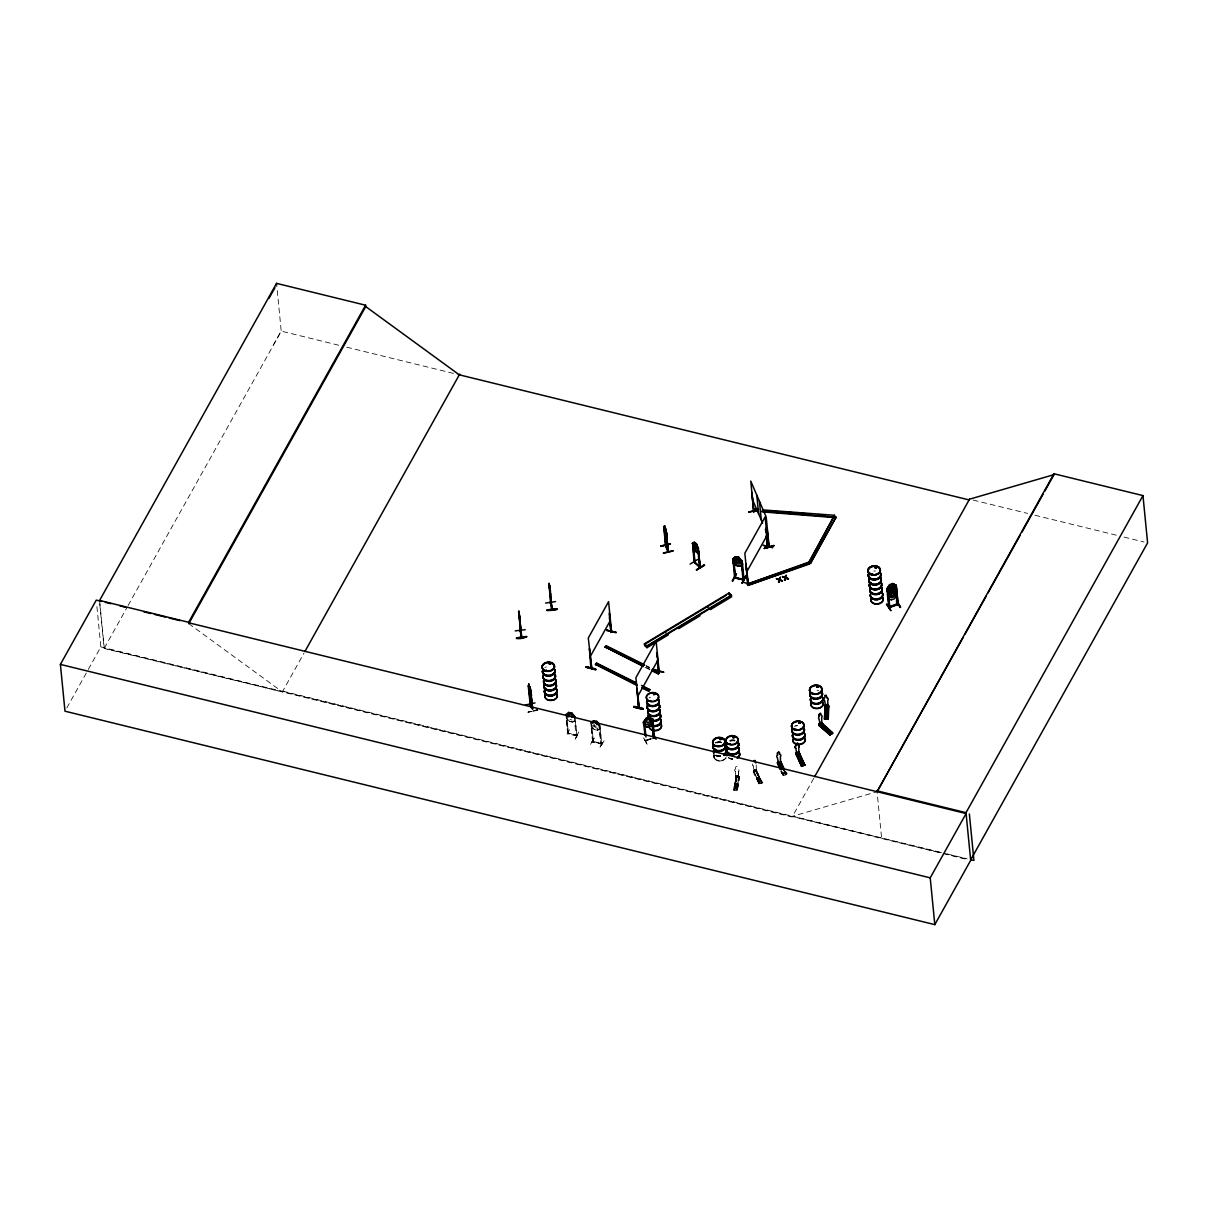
<?xml version="1.0" encoding="UTF-8"?>
<svg xmlns="http://www.w3.org/2000/svg" width="1208" height="1208" viewBox="0 0 1208 1208"><rect width="100%" height="100%" fill="white"/><g stroke="black" fill="none" stroke-linecap="round" stroke-linejoin="round"><path stroke-width="0.75" stroke-dasharray="5 3.75" d="M755.242 770.372L755.136 769.874M735.415 767.276L735.581 768.967A2.235 1.54 10.1 0 0 735.37 771.399L736.412 777.439M737.318 776.623L737.469 775.581L737.756 776.366M737.756 776.548L737.605 775.415M758.79 777.499L758.548 778.541M650.614 738.616C646.582 741.35 645.721 739.523 646.371 740.897M735.37 771.399L735.914 777.152M736.261 776.17L733.588 790.123L736.004 776.155C729.587 819.522 741.727 748.749 734.615 790.153L733.754 790.017M737.197 776.97L737.076 775.491L738.088 775.536L738.209 777.016L738.088 775.536M737.65 776.638L737.741 775.46M738.496 771.534L738.647 777.423L738.496 771.534A2.235 1.54 10.1 0 0 737.786 769.058L737.273 766.702M739.658 777.303L738.496 777.242L736.246 790.213L739.054 776.291L737.318 790.274L739.673 777.303L735.838 777.137M737.363 790.259L739.311 776.306M737.756 775.657L737.303 776.457M713.943 756.102L714.366 754.94A6.267 4.455 -5.6 0 0 717.914 760.753A6.267 4.455 -5.6 0 0 726.068 757.914C723.698 761.75 717.114 762.173 714.411 758.488M735.627 784.324L737.061 784.656M643.456 737.861L647.322 744.279L644.362 739.085M645.495 740.851L646.431 740.338M645.344 740.247L653.619 737.846M757.627 777.71L757.975 778.541M591.014 725.948L594.411 729.647L597.567 730.387L600.285 728.107M591.12 725.948L594.411 729.647M597.567 730.387L600.316 728.031M593.898 738.254L590.108 745.125L593.853 738.299M594.321 738.028L590.501 745.17M591.543 723.471L593.475 742.21L592.554 741.002M600.648 743.449L601.659 743.509M599.092 725.011L600.859 744.053L598.957 725.253M599.953 747.148L604.181 740.776M604.166 740.731L599.923 747.48L603.743 740.61M66.787 707.979L87.414 671.014M88.305 669.398L100.868 646.899L96.64 603.849M813.724 778.36L792.161 817.001L104.281 648.198L127.202 607.126M128.108 605.495L281.222 331.128L276.677 284.726M99.766 603.924L104.13 648.47L282.34 691.897L303.903 653.256M566.144 717.643L569.527 721.372L567.398 718.79M569.512 729.753L565.706 736.563M567.7 733.06L568.681 732.999L567.654 732.743M566.688 715.181L568.379 733.936L568.696 733.196L575.914 735.113M575.778 735.204L576.911 734.977L568.575 733.422M574.223 716.752L575.974 735.808L575.899 734.766M578.783 732.018L575.023 739.221L578.843 732.048M575.144 739.205L579.296 732.471M273.416 344.884L281.222 331.128L339.373 345.397M758.805 777.62L757.688 778.375M753.762 771.686L759.968 783.569C755.755 784.203 769.3 780.972 758.866 783.871M753.973 771.534L753.173 771.867L758.911 783.871L759.983 783.554L753.294 770.795L759.56 783.69M755.906 770.961C758.443 770.357 750.863 772.274 754.245 771.565M762.263 782.693C757.159 775.687 749.277 756.57 761.493 783.116L756.284 770.613L753.55 770.719M761.493 783.116L756.148 771.021M783.237 775.325L784.113 775.174L782.618 772.214M735.778 784.188L736.654 783.977M738.752 777.152L739.387 777.106M733.528 790.092L737.091 790.062L734.056 790.123M647.186 744.279L643.351 737.514M758.851 778.239L757.96 778.405M592.569 741.712L590.772 722.897M576.79 735.249L574.917 717.205M785.23 771.429C791.889 775.627 777.831 775.763 784.067 775.204M784.113 771.746C785.306 776.336 788.084 774.615 784.853 771.066M755.015 770.644L754.758 769.541M592.373 741.274L593.4 741.516M599.938 725.208L601.735 744.188L592.615 742.044M576.714 735.929L567.76 733.739M645.419 740.927L653.528 738.103M653.664 738.33L645.389 740.504M754.471 771.127L754.336 769.768L755.347 769.587L755.438 770.855M762.505 782.829L756.223 769.949L762.444 782.844M753.701 771.912L756.872 771.006M753.762 772.108L757.054 771.112L753.958 772.818L753.883 772.018M782.255 773.195L785.426 772.289M735.899 766.627L737.001 766.672M734.645 790.168L736.925 777.197M537.786 710.244L527.971 712.207L537.635 709.564M537.651 709.881L527.971 712.207L537.681 709.926M645.661 741.153L645.404 740.142M736.321 776.82L739.054 776.291M735.883 777.333L739.19 777.469M593.173 741.546L592.464 741.304M593.234 742.225L591.86 725.102M601.644 744.219L599.802 725.449M568.409 733.905L566.824 714.94M732.607 759.273L728.379 757.733M596.224 726.612L594.049 724.981M593.551 741.486L601.448 743.494L593.43 741.712M939.869 852.153L792.569 816.261L877.068 791.708L881.644 838.488M947.148 853.935L967.155 858.812M973.165 500.082L1027.676 513.445M1034.939 515.242L1116.705 535.295M1123.984 537.077L1143.961 541.984M346.651 347.179L457.485 374.374M569.934 719.515L571.958 720.013M569.572 721.297L572.713 722.067L575.521 719.862L572.668 722.142L569.527 721.372M282.763 691.157L941.576 852.818M943.388 853.271L967.019 859.054M100.868 646.899L941.606 853.21M943.433 853.648L967.049 859.447M567.654 733.754L565.842 714.97M756.586 770.764L756.465 769.889M759.092 783.615L753.294 770.795M646.144 665.578L649.466 667.239M646.204 666.167L649.526 667.813M646.627 667.571L649.949 669.217M645.027 667.329L649.995 669.806M736.351 777.167L736.004 776.155M188.765 623.66L282.34 691.897M601.856 743.947L592.66 741.742L591.014 724.906M592.63 725.54L596.858 728.258L598.73 726.99L598.504 724.755M784.732 771.58L786.242 774.57M784.536 771.64L786.03 774.63M784.354 771.489C790.289 775.868 779.855 777.046 781.274 770.885M782.422 772.063L783.886 775.143M781.35 770.87L783.69 775.31M780.866 770.991L783.086 775.476M752.69 764.06A2.235 1.525 -25.4 0 0 753.203 765.842L753.248 765.932M713.641 752.931L714.064 754.049M714.396 758.473L713.943 756.133M753.203 765.842L754.275 771.821M761.674 781.485L758.488 782.225M756.812 771.172L754.124 771.942M737.303 788.582L734.011 788.597M714.124 757.386L713.686 753.067A6.267 4.455 -5.6 0 0 714.094 754.169M597.371 727.911L597.613 730.312L594.457 729.572L593.762 722.429M575.053 716.963L576.986 735.702L567.82 733.452L566.341 718.473M99.6 600.436L104.281 648.198M756.193 764.996L756.389 771.217M544.884 667.541A6.267 4.455 -5.6 0 1 546.288 666.876M649.074 697.892A6.267 4.455 -5.6 0 1 650.493 697.242M726.008 757.612A6.221 4.439 -5.6 0 1 717.899 760.421A6.221 4.439 -5.6 0 1 714.517 754.789M715.453 742.784A6.267 4.455 -5.6 0 1 721.644 741.878M716.948 742.995A6.267 4.455 -5.6 0 1 721.735 742.754M716.888 742.633A6.357 4.53 -5.6 0 1 721.735 742.391M715.423 743.041A6.357 4.53 -5.6 0 1 721.704 742.12M720.678 756.314A6.357 4.53 -5.6 0 1 714.819 754.879M720.663 756.057A6.357 4.53 -5.6 0 1 714.789 754.607M720.617 755.695A6.267 4.455 -5.6 0 1 715.997 755.045M720.708 756.555A6.267 4.455 -5.6 0 1 714.925 755.136M729.994 740.383A6.267 4.455 -5.6 0 1 734.781 740.142M730.07 741.244A6.267 4.455 -5.6 0 1 734.857 741.002M730.01 740.897A6.357 4.53 -5.6 0 1 734.857 740.64M729.979 740.625A6.357 4.53 -5.6 0 1 734.841 740.383M732.622 759.228A6.267 4.455 -5.6 0 1 728.469 757.733M729.617 758.171A6.221 4.439 -5.6 0 0 732.592 758.896A6.282 4.47 -5.6 0 1 729.602 758.307M873.792 571.097A6.267 4.455 -5.6 0 1 875.423 571.022M817.001 690.251A6.267 4.455 -5.6 0 1 818.571 690.463M795.695 726.023A6.357 4.53 -5.6 0 1 797.295 725.63M794.29 726.431A6.267 4.455 -5.6 0 1 797.28 725.389M759.606 776.986L756.45 778.058L759.606 776.986M760.179 778.209L757.023 779.266L760.179 778.209M760.693 779.281L757.537 780.353L760.693 779.281M785.804 772.939L782.648 774.011L785.804 772.939M761.282 780.504L758.126 781.576L761.282 780.504M739.19 777.68L735.763 777.469L735.838 778.284L739.16 778.42L739.085 777.62M738.148 783.901L734.826 783.765L738.148 783.901M737.907 785.215L734.6 785.079L737.907 785.215M737.695 786.393L734.389 786.242L737.695 786.393M737.469 787.707L734.147 787.556L737.469 787.707"/><path stroke-width="1.5" d="M520.014 630.742L520.542 630.47M520.603 631.21L518.866 611.127L518.942 613.015M521.207 636.994L519.817 618.134L521.267 636.978M550.289 590.395L551.784 609.798L549.051 583.932L550.591 603.532L550.471 602.762M551.573 608.409L551.724 609.708M825.396 705.744L824.475 719.077L828.295 718.941L828.764 705.97L828.144 705.004L827.586 718.986L828.522 705.895L827.586 706L827.405 718.881M825.064 705.095L824.505 719.077L828.009 718.76L828.401 705.004M825.321 705.079L825.608 719.032M825.306 718.941L825.804 705.895M826.076 706.061L825.517 719.047L824.717 718.971M827.842 706.272L827.722 700.247A2.235 1.555 2.1 0 0 827.012 697.801L827.027 697.696M827.344 718.881L827.842 705.819M820.745 713.415L821.047 715.362A2.235 1.299 -48.7 0 1 821.651 717.597L821.878 723.834L820.021 724.815L819.16 719.092A2.235 1.299 -48.7 0 1 819.281 716.419L819.039 714.441M831.904 733.679L820.428 722.792M550.078 589.942L549.217 583.419M529.451 685.993C534.495 707.571 524.559 666.182 531.022 693.317M664.536 525.963L666.454 534.419M586.197 667.375C615.506 674.774 566.597 661.576 595.484 669.625M586.348 666.71L595.635 668.9M595.665 669.187L586.348 667.058M633.762 707.073C642.233 706.287 650.463 711.859 633.762 707.073L643.064 709.262M633.928 706.333L643.23 708.93M742.905 582.256L752.191 584.446M550.38 602.143L550.486 603.471M800.345 760.768L800.421 759.802M801.463 760.028L801.402 760.678M887.699 588.251L889.873 607.398L897.031 604.06M898.163 603.774L897.212 604.77L895.324 585.487M898.239 604.453L897.257 604.453M820.806 723.184L819.915 722.913L820.806 723.577M820.76 723.335L819.945 722.792M894.373 592.584L892.153 591.497L890.115 594.17L892.47 590.742M779.296 582.165L778.556 582.014L779.643 580.021L782.391 581.093L779.643 580.021M784.596 580.323L785.109 578.119L782.512 576.533L785.079 577.726L784.596 580.323L785.638 577.937L788.386 579.01L785.638 577.937M785.291 580.082L785.683 578.33M825.804 713.067L826.317 713.837M779.266 579.312L780.353 577.288L779.296 579.704L776.502 578.617L779.296 579.704M782.542 576.926L785.291 577.62L785.653 575.446M695.083 543.102L694.781 546.333L696.246 548.674L696.654 546.786L694.993 543.147M753.928 511.014C753.414 513.702 753.641 508.794 753.626 511.452M768.484 546.62L768.454 545.774L769.103 546.318M778.586 582.407L779.069 579.81L776.502 578.617M782.391 581.093L779.87 579.916L780.353 577.288M788.386 579.01L785.864 577.832L786.348 575.204M758.337 511.558L754.577 510.697L754.909 509.308L758.609 509.595M754.638 511.286L754.909 509.308M747.314 584.098L808.937 562.702L810.734 563.139L808.877 562.113L747.314 584.098L748.054 585.351L809.692 563.94L808.877 562.113L834.562 515.288L762.324 509.867M808.937 562.702L834.562 515.288M591.603 667.556L591.24 666.65L590.923 667.933M611.49 631.105L610.84 632.358L611.595 631.844L608.575 601.659L588.296 638.005L591.648 667.571L589.428 648.681L590.893 668.084L591.271 667.36M638.428 706.952L639.183 706.484L638.851 707.858L637.537 693.785M638.504 707.707L639.123 706.514M658.843 671.331L658.405 672.056L658.587 670.727M659.13 671.482L656.155 641.357L635.876 677.703L638.911 707.737M748.205 582.724L745.97 563.94L747.812 583.404L746.317 567.549M520.346 621.803L518.896 614.736M549.172 584.461L549.096 583.328L550.168 589.806M549.806 590.365L550.531 594.593L549.353 586.952M666.091 532.743L665.88 533.513L665.095 530.176L666.288 537.062L666.891 536.352M887.246 591.573L891.881 584.294L894.932 588.93L895.158 591.15L891.278 594.321L889.103 593.249C893.437 580.338 882.399 593.128 890.673 593.536L893.799 592.449L896.547 588.341L893.135 586.363L889.994 587.45M891.413 591.029L890.628 593.913L891.897 596.012M665.306 544.808L668.432 552.101L665.789 544.657M694.268 561.312L694.147 562.294L700.187 567.534L698.013 548.115L700.459 567.367L693.996 561.569L694.751 562.747L692.577 543.177L694.328 542.014L696.382 543.887L697.665 547.677L699.553 567.096L699.885 566.174M699.508 566.929L694.691 562.264M572.199 717.446L570.84 713.369L569.829 713.113L569.164 716.706M736.88 557.235L736.216 560.829L738.39 562.475L739.13 560.24L736.835 557.311M638.413 707.692L637.009 688.379L639.213 707.269M893.467 589.912L890.341 590.999L889.133 594.427L889.345 596.661L891.519 597.734L893.543 597.024L895.415 594.562L893.422 589.851L890.296 590.939L887.548 595.046M545.91 670.319L546.137 670.908M546.786 670.757L546.242 670.712M549.142 663.766L550.742 663.494M650.75 700.519L650.599 701.168M653.709 694.751L653.739 694.268M653.604 694.041L655.264 694.026M716.374 745.759L717.461 745.804L716.676 745.653M720.089 739.643L719.772 738.843L721.433 738.601M720.421 739.236L721.146 739.311M720.904 739.266L721.569 739.281M730.251 744.385L729.979 743.554M733.165 737.454L734.162 736.654M734.691 737.273L733.075 737.665M795.951 729.677L795.287 729.239L796.193 729.179M799.152 723.079L799.711 722.067M813.226 693.467L814.101 693.8M813.226 693.573L814.207 693.709M818.42 686.99L817.967 686.265L817.997 687.02M872.735 574.193L871.678 574.147L872.629 574.495M871.693 574.178L872.523 573.951M876.313 567.881L875.362 567.186M876.495 567.7L876.147 566.914L875.045 567.866M876.827 567.518L875.392 568.017M530.327 691.701L529.844 686.718M666.197 535.084L665.351 529.753M777.635 752.569L777.423 753.294L778.677 752.161M653.573 737.348L654.494 737.061M888.907 606.658L889.783 606.341L889.858 607.367M888.967 607.337L898.103 604.196L896.155 585.427L892.848 583.57L894.871 588.175L892.999 590.652L890.975 591.346L888.816 590.289L888.59 588.054L889.813 584.612L892.878 583.464L896.306 585.442M550.908 602.777L552.116 609.678L549.444 585.382M565.903 714.607L568.696 712.388L567.76 717.25M592.418 723.32L593.581 720.663L596.737 721.418L598.957 723.954L596.737 721.418L597.069 724.755M733.709 559.319C731.414 558.519 738.692 554.2 734.585 559.153L734.796 561.388L736.986 563.638L739.024 564.121L740.897 562.837L738.858 557.326L735.763 556.692L732.894 558.836L735.551 578.088L733.754 558.73M819.19 714.275L820.368 713.264M736.065 574.117L732.274 580.988L736.442 573.906M594.668 721.463L596.963 724.392M732.999 558.881L733.316 561.72L736.623 565.435M738.813 557.401L742.256 561.041L744.022 579.81L734.615 577.847L732.939 558.76L742.165 561.041M736.578 565.495L739.734 566.25L736.578 565.495C723.456 557.93 751.059 563.004 739.673 566.159L742.543 564.015M609.376 612.954L611.157 632.433L609.361 613.649M606.763 630.531L616.261 632.373L606.748 630.123M611.505 630.999L611.067 631.724M656.608 653.271L657.273 652.728L656.971 656.88M741.969 561.297L741.199 560.603L743.75 579.402M734.721 577.862L734.66 576.895M734.645 577.182L735.566 577.379L734.796 576.85M765.902 528.908L767.699 547.692L766.612 535.416M741.259 560.859L743.026 579.916C745.336 577.243 739.251 580.082 735.717 577.333M742.814 579.312L743.041 579.87M745.849 576.14L742.074 582.951M745.789 576.125L742.09 583.343L745.865 576.171M763.486 545.382L772.803 547.632L763.29 545.367M767.699 547.692L766.28 536.035M963.244 637.28L877.068 791.708L1053.935 473.762L1142.964 495.597L966.007 812.682L970.688 860.338L934.811 924.633L64.99 711.195L60.4 664.4L96.278 600.119L101.744 601.448M276.541 283.367L99.6 600.436L188.629 622.286L188.765 623.66L365.722 306.575L365.586 305.216L276.541 283.367L276.677 284.726M188.629 622.286L365.586 305.216M304.824 651.61L459.719 374.087M590.138 656.729L610.418 620.384M566.008 714.653L566.824 714.94M573.604 716.525L571.837 713.158L575.084 716.963M575.053 716.963L571.792 713.233M637.703 696.412L657.998 660.066M746.665 571.973L766.959 535.627M810.689 562.551L836.042 517.13L761.991 511.256M810.734 563.139L836.042 517.13M814.645 776.714L969.526 499.191L1054.01 474.638L1053.935 473.762M965.086 633.989L986.166 596.208M988.008 592.917L1020.096 535.416M1021.923 532.139L1043.017 494.344M1044.845 491.067L1054.01 474.638M934.811 924.633L930.22 877.839L966.098 813.558L189.173 622.905M970.643 859.96L1147.6 542.875L1142.964 495.597M520.044 619.855L519.168 615.234M550.38 592.041L549.504 587.42M268.856 298.497L274.941 287.791M892.908 595.665L893.784 594.17L892.425 590.667M694.072 562.158L692.637 543.268M826.906 712.841L825.879 713.596M829.851 734.947L818.722 725.253L821.757 723.426M818.828 724.136L830.681 734.464L818.828 724.136L819.658 724.694M819.039 724.015L830.651 734.464L829.836 734.962L832.493 733.347L820.836 723.97L821.561 723.441M821.349 723.652L821.47 722.55L832.825 733.15L821.546 723.35M647.171 726.99L643.743 725.193L643.411 722.158L646.204 718.111L649.375 717.099L652.758 719.002L654.6 737.997M644.996 735.536L643.577 722.203L646.31 718.247L645.268 723.834L647.443 724.906L649.466 724.211L651.323 721.735L649.345 717.19M650.251 726.008L653.045 721.961L650.251 726.008L647.08 727.02L643.698 725.117M887.004 588.673L889.752 584.551L887.11 588.658L888.091 588.583L886.959 588.598L888.997 607.624L889.873 607.398M890.387 591.059C887.034 592.917 885.947 599.621 891.202 599.742M890.673 593.536L893.754 592.373L896.442 588.341M887.503 594.472L890.915 596.435L894.041 595.348L896.834 591.301M891.202 599.908L894.343 598.821L896.985 594.729M796.027 743.252L795.981 745.668A2.235 1.525 -25.4 0 0 795.785 748.235L796.812 754.139M591.195 666.725L591.21 668.16M549.595 663.343L550.018 664.249M550.697 663.736L549.534 663.902L550.652 663.63M720.874 739.221L720.3 738.435M721.448 739.447L721.569 738.752M733.241 737.182L734.026 736.925M875.045 567.337L876.313 566.899M816.623 686.552L816.744 687.231M529.225 684.83L528.455 686.25L529.119 684.861M530.841 695.838L531.55 695.234L530.856 695.959L528.953 688.439M664.868 527.111C664.717 534.57 668.462 536.367 664.626 525.827L663.63 526.764L665.729 546.152L664.294 527.232M666.272 536.941L667.073 536.035L664.521 525.857M667.329 538.904C666.529 541.214 667.631 532.094 665.789 530.841M768.53 546.605L769.179 547.103L766.189 516.949L750.757 481.101L753.792 511.241M658.858 672.01L656.956 652.652M747.873 583.283L744.838 553.264L765.117 516.918L768.122 547.103M780.217 769.481L777.529 763.23L780.957 762.429L779.855 762.746L782.769 768.741M780.323 762.61L783.886 770.13M779.915 762.731L782.965 768.575M801.885 766.053L795.83 753.097L801.674 766.008L804.785 764.845L803.939 765.434L798.473 753.173L804.211 765.268L805.041 765.132L801.417 766.189L795.921 753.913L799.349 753.112L804.77 765.102M801.402 766.174L802.474 765.887M667.722 550.848L668.401 551.392L667.677 550.908M530.04 704.445L529.965 703.6L530.584 704.128M528.53 685.449L530.659 704.868M651.625 719.228L653.634 738.073M643.366 666.514L605.117 646.944L606.295 645.782L644.483 664.762M605.178 647.533L606.295 645.782M637.009 685.48L595.453 664.264L596.631 663.101L636.48 682.898M595.499 664.853L596.631 663.101M651.656 670.636L658.3 673.928L659.432 672.176L652.788 668.885M658.3 673.928L659.432 672.176M641.992 687.956L648.636 691.248L649.753 689.511L641.463 685.374M648.636 691.248L649.753 689.511M818.767 725.253L829.987 734.66L832.614 733.15M590.727 722.973L593.581 720.663M546.273 670.923L546.529 670.153M721.372 739.341L720.119 739.523M734.343 737.726L733.15 737.303M816.789 687.125L818.405 686.567M800.104 723.23C801.463 720.995 797.944 725.147 799.228 722.052M825.321 718.851L824.913 706.106M886.491 604.438L890.87 610.72M890.779 610.357L886.959 603.909M697.152 552.675L698.964 551.482L696.397 543.827L698.647 548.643M699.024 551.558C697.454 555.106 692.728 547.934 697.273 552.736M800.285 760.028L801.176 759.862M666.725 537.137L664.521 529.844M753.747 760.844L755.03 760.602M692.486 543.238L695.113 550.969M704.626 565.314L696.699 570.085M704.294 564.755L696.442 569.859M696.367 569.829L704.37 565.087M668.024 633.792L668.145 634.97L647.005 647.669L644.619 645.585L644.438 643.834L729.013 593.007L731.399 595.106L731.565 596.858L710.425 609.557L710.304 608.394M726.053 595.408L644.498 644.408L646.884 646.506L731.459 595.68L729.073 593.596M647.005 647.669L646.824 645.918L731.399 595.106M819.779 722.958L820.594 722.475L819.809 724.241M819.1 724.664L821.334 723.32M822.603 723.532L820.036 725.933L822.452 724.302L821.47 722.55M828.099 733.014L830.742 731.429M825.124 695.385L824.792 697.862A2.235 1.555 2.1 0 0 824.566 700.338L825.623 706.333L827.857 706.167M777.741 763.38L781.244 769.179M780.655 762.414L780.61 761.508L784.098 770.055M796.51 753.837L802.505 765.872M796.751 753.883L795.921 753.988M520.588 631.301L518.594 611.761L519.168 614.162M697.892 549.912L696.714 550.486C693.407 549.882 692.29 538.572 696.291 543.932M550.637 664.219L549.263 664.023M654.842 694.585L653.452 694.389M816.97 687.246L818.058 687.186M733.543 736.699L732.909 737.62M799.258 722.097L798.624 723.018M799.756 722.913L799.907 722.852M743.766 580.036L734.706 577.832M644.317 721.629L646.023 737.122M753.988 760.693L754.804 760.542M748.054 585.351L809.632 563.366L808.877 562.113M782.512 576.533L785.291 577.62M896.17 585.503L895.339 585.804L896.26 585.367L898.148 604.453L889.133 607.609L887.261 588.87M890.915 596.435L894.011 595.272M896.759 600.904L900.624 607.337L896.744 600.874M898.042 603.502L889.073 606.914M648.334 717.854L646.552 721.101L647.82 723.199L649.693 721.342L648.379 717.929M643.411 722.158L644.257 721.871M652.637 719.062L651.761 719.273L653.77 738.299M651.927 719.575L652.713 718.926M825.109 695.491L826.227 695.461M804.634 765.253L799.001 752.191L799.666 754.215L796.495 755.136L799.59 753.414M798.82 752.916L796.087 753.022M796.767 754.034L798.926 753.535L798.73 747.299A2.235 1.525 -25.4 0 0 798.05 744.959L797.522 742.814M780.564 769.375L777.439 762.414L781.032 769.134M778.375 763.35L780.489 762.746M753.55 511.905L751.874 492.471L754.003 511.86M748.673 512.041L758.262 509.474M748.673 512.298L756.752 510.289M766.718 527.805L768.847 547.194L767.05 527.715M773.769 545.487L764.226 548.447L773.784 545.548M665.17 527.851L665.638 532.637M664.294 529.24L664.989 528.515L666.514 534.902M664.34 529.557L666.771 539.704M665.638 530.508L666.061 533.785M664.581 532.215L665.759 537.439M670.289 543.781L660.716 546.137M660.731 546.152L670.395 543.781M660.731 546.409L670.395 544.038M673.067 550.652L663.403 552.992M673.113 550.954L663.434 553.279M653.921 693.543L654.887 693.588M817.136 686.159L818.284 686.31M817.242 687.005L817.771 686.235M826.997 730.04L826.121 729.919M531.444 695.249L530.976 691.55L532.018 706.65M525.223 705.034L535.008 702.935M530.282 704.551L531.958 707.994M549.187 584.657L549.504 586.333M549.549 585.744L550.395 591.014M545.563 603.064L555.529 601.599M518.866 611.127L521.781 637.567L520.452 629.987M519.108 613.196L519.697 618.164L518.7 611.746M519.214 613.528L520.059 618.828M546.952 610.1C564.604 606.325 555.438 611.565 546.967 610.176M515.227 630.878L525.208 629.685M526.537 636.495C505.654 638.383 522.702 640.149 526.552 636.556M817.74 686.386L817.272 686.959M733.694 737.575L734.373 737.001M896.321 600.995L900.111 607.518M828.099 716.571L824.747 716.676M652.818 734.555L654.751 737.771M778.631 752.071L779.311 752.252M778.33 763.199L777.529 763.23M804.8 765.087L798.76 752.267M769.783 511.014L777.197 511.558M784.611 512.116L793.867 512.811M799.424 513.234L810.538 514.064M817.952 514.623L825.366 515.182M754.577 510.697L758.292 510.984M762.052 511.845L836.087 517.704M734.947 577.59L743.856 579.719M875.589 568.092L875.302 567.7M827.178 729.255L826.045 729.934M800.496 760.708L801.538 760.013M735.702 556.601L738.903 557.265M736.019 574.147L732.803 581.108M606.718 630.138L616.05 632.75M654.298 669.836L663.615 672.041M654.359 670.078L663.675 672.312M970.794 859.688L973.92 860.458L969.375 814.056M969.405 499.146L969.103 499.931L459.297 374.827L365.722 306.575M568.666 712.463L571.837 713.158M565.978 714.728L566.643 714.683M876.978 790.832L966.007 812.682M105.383 602.354L110.849 603.683M119.954 605.918L125.421 607.262M143.646 611.731L150.924 613.528M154.564 614.419L165.496 617.092M169.135 617.998L180.067 620.67M60.4 664.4L930.22 877.839M753.596 511.86L753.294 510.667M530.252 704.959L528.228 685.646M699.991 566.839L698.013 548.115M826.997 729.058L827.012 730.176L827.299 729.209M798.473 753.173L799.001 752.191M788.356 578.617L785.864 577.832M782.346 580.701L779.87 579.916M776.548 579.01L779.069 579.81M826.227 695.355L827.012 697.801M606.356 646.356L644.543 665.336M654.51 670.289L659.477 672.765M605.117 646.944L643.305 665.925M651.61 670.047L658.239 673.354M596.692 663.675L636.541 683.486M643.169 686.793L649.813 690.085M595.453 664.264L636.963 684.891M641.931 687.367L648.575 690.674M893.422 589.851L896.849 591.814L893.422 590.017M890.96 596.344L887.548 594.532M754.985 760.511L755.559 762.746A2.235 1.525 -25.4 0 1 756.027 762.882M894.569 592.539L892.621 590.908L894.056 588.16L892.017 590.636L889.737 589.579L891.564 591.256M692.562 543.328L692.29 543.494M697.831 559.395L690.161 564.061M819.115 714.728L819.281 716.419M821.274 722.671L822.391 723.652M821.032 723.668L832.267 733.482M644.438 643.834L646.824 645.918M893.135 586.363L892.38 589.278L890.22 588.84L890.085 587.541M747.254 583.509L748.009 584.763M656.11 739.281L652.697 734.645L654.63 737.861M644.408 721.916L643.577 722.203M596.692 721.478L598.504 724.755M520.165 631.225L520.044 629.972L521.297 637.477M798.05 744.959L798.095 745.064A2.235 1.525 -25.4 0 1 798.775 747.39L798.73 747.299M795.981 745.668L795.936 745.562A2.235 1.525 -25.4 0 0 795.74 748.145L795.785 748.235M797.975 753.158L797.839 751.784M795.83 753.097L802.097 765.993M779.658 754.275L779.704 754.381A2.235 1.525 -25.4 0 1 780.383 756.706L780.534 762.852L778.103 764.453L781.002 763.441M777.544 754.879L777.59 754.985A2.235 1.525 -25.4 0 0 777.393 757.552L778.42 763.456M780.61 761.508L784.52 769.934L780.368 761.584M778.526 761.493L778.601 762.746M777.439 762.414L780.836 769.3M666.121 532.743L666.801 537.938L665.563 534.812M752.584 499.81L762.625 523.109M765.328 529.391L768.031 535.673M664.324 527.292L665.88 545.442M665.789 530.871L664.913 528.651L665.729 535.914M665.321 544.884L668.084 552.192L666.318 532.698L668.417 551.95M529.965 703.766L531.626 708.084M528.878 686.099L530.659 704.959M531.143 692.29L530.101 687.02L532.773 709.066M550.274 590.954L550.259 590.244M519.47 618.194L519.923 618.164M665.517 528.168L668.235 551.482M556.918 609.043L546.982 610.493L556.994 609.421M828.22 712.614L824.898 712.871M828.175 713.928L824.853 714.185M828.628 729.556L825.97 730.991M820.489 722.384L820.715 723.834M804.211 763.788L801.025 764.528M765.917 528.213L766.265 531.822M759.439 501.244L761.266 519.969M756.782 495.084L758.624 513.808M779.492 752.599L779.704 754.381M777.378 753.203L777.59 754.985M729.013 593.007L729.179 594.759M707.933 606.295L708.039 607.473M693.196 543.54L695.023 562.596M699.734 614.736L699.855 615.914L678.715 628.613L678.594 627.45M665.638 631.709L665.759 632.871M657.318 660.489L658.405 672.056M609.391 617.182L610.84 632.358M530.78 692.29L532.426 709.141M555.061 674.91A6.267 4.455 -5.6 0 1 550.123 681.312A6.267 4.455 -5.6 0 1 543.087 676.646M555.076 674.321A6.357 4.53 -5.6 0 1 550.093 680.799A6.357 4.53 -5.6 0 1 542.951 676.072M554.668 678.277A6.267 4.455 -5.6 0 1 550.561 685.631A6.267 4.455 -5.6 0 1 543.932 679.832M555.423 678.956A6.221 4.439 -5.6 0 1 549.716 685.389A6.221 4.439 -5.6 0 1 543.947 679.545M553.777 668.447A6.357 4.53 -5.6 0 1 549.61 675.906A6.357 4.53 -5.6 0 1 542.89 670.017M554.97 674.049A6.267 4.455 -5.6 0 1 550.048 680.451A6.267 4.455 -5.6 0 1 543.011 675.785M553.732 668.779A6.267 4.455 -5.6 0 1 549.625 676.148A6.267 4.455 -5.6 0 1 543.011 670.334M553.747 668.175A6.357 4.53 -5.6 0 1 549.58 675.634A6.357 4.53 -5.6 0 1 542.875 669.745M553.641 667.918A6.267 4.455 -5.6 0 1 549.534 675.287A6.267 4.455 -5.6 0 1 542.921 669.474M556.495 689.632A6.267 4.455 -5.6 0 1 549.942 696.11A6.267 4.455 -5.6 0 1 545.759 689.164M556.556 689.315A6.357 4.53 -5.6 0 1 549.897 695.868A6.357 4.53 -5.6 0 1 545.669 688.832M554.683 678.76A6.221 4.439 -5.6 0 1 550.591 686.084A6.221 4.439 -5.6 0 1 544.023 680.315M555.212 683.154A6.357 4.53 -5.6 0 1 551.044 690.629A6.357 4.53 -5.6 0 1 544.34 684.74M556.42 688.771A6.267 4.455 -5.6 0 1 549.851 695.249A6.267 4.455 -5.6 0 1 545.684 688.303M555.182 683.501A6.267 4.455 -5.6 0 1 551.875 690.704A6.267 4.455 -5.6 0 1 544.023 686.204M556.526 689.043A6.357 4.53 -5.6 0 1 549.882 695.612A6.357 4.53 -5.6 0 1 545.639 688.575M555.182 682.898A6.357 4.53 -5.6 0 1 551.029 690.357A6.357 4.53 -5.6 0 1 544.31 684.468M555.091 682.641A6.267 4.455 -5.6 0 1 550.984 689.995A6.267 4.455 -5.6 0 1 544.355 684.196M659.251 705.276A6.267 4.455 -5.6 0 1 653.513 711.739A6.267 4.455 -5.6 0 1 647.714 705.85M659.311 704.944A6.357 4.53 -5.6 0 1 652.652 711.512A6.357 4.53 -5.6 0 1 648.424 704.475M658.858 708.643A6.267 4.455 -5.6 0 1 654.751 715.997A6.267 4.455 -5.6 0 1 648.137 710.198M658.798 708.356A6.221 4.439 -5.6 0 1 654.721 715.664A6.221 4.439 -5.6 0 1 648.137 709.896M657.967 698.798A6.357 4.53 -5.6 0 1 653.8 706.257A6.357 4.53 -5.6 0 1 647.095 700.368M659.175 704.4A6.267 4.455 -5.6 0 1 652.607 710.878A6.267 4.455 -5.6 0 1 648.439 703.932M657.937 699.145A6.267 4.455 -5.6 0 1 654.63 706.348A6.267 4.455 -5.6 0 1 646.778 701.848M659.281 704.672A6.357 4.53 -5.6 0 1 652.637 711.24A6.357 4.53 -5.6 0 1 648.394 704.204M657.937 698.526A6.357 4.53 -5.6 0 1 653.785 706A6.357 4.53 -5.6 0 1 647.065 700.111M657.847 698.269A6.267 4.455 -5.6 0 1 654.54 705.487A6.267 4.455 -5.6 0 1 646.703 700.972M659.885 719.017A6.267 4.455 -5.6 0 1 659.372 724.936A6.267 4.455 -5.6 0 1 651.142 725.736M659.915 718.684A6.357 4.53 -5.6 0 1 659.402 724.679A6.357 4.53 -5.6 0 1 651.067 725.48M660.308 723.365A6.267 4.455 -5.6 0 1 657.001 730.568A6.267 4.455 -5.6 0 1 649.164 726.053M660.248 723.079A6.221 4.439 -5.6 0 1 656.956 730.236A6.221 4.439 -5.6 0 1 649.164 725.751M660.127 712.342A6.221 4.439 -5.6 0 1 652.38 716.45A6.221 4.439 -5.6 0 1 648.213 710.666M658.873 709.126A6.221 4.439 -5.6 0 1 660.112 711.18M658.889 708.839A6.282 4.47 -5.6 0 1 654.781 716.208A6.282 4.47 -5.6 0 1 648.137 710.395M660.248 714.502A6.357 4.53 -5.6 0 1 658.889 719.515A6.357 4.53 -5.6 0 1 651.988 720.844M648.56 718.564A6.357 4.53 -5.6 0 1 648.107 716.253M659.794 718.156A6.267 4.455 -5.6 0 1 659.281 724.06A6.267 4.455 -5.6 0 1 651.067 724.86M660.202 714.834A6.267 4.455 -5.6 0 1 658.858 719.772A6.267 4.455 -5.6 0 1 652.063 721.085M659.9 718.413A6.357 4.53 -5.6 0 1 659.372 724.407A6.357 4.53 -5.6 0 1 651.036 725.223M660.217 714.23A6.357 4.53 -5.6 0 1 658.873 719.243A6.357 4.53 -5.6 0 1 651.973 720.572M648.53 718.292A6.357 4.53 -5.6 0 1 648.092 715.997M660.112 713.958A6.267 4.455 -5.6 0 1 658.783 718.896A6.267 4.455 -5.6 0 1 651.973 720.21M648.575 717.96A6.267 4.455 -5.6 0 1 648.137 715.695M725.63 750.168A6.267 4.455 -5.6 0 1 723.683 755.513M713.671 751.889A6.267 4.455 -5.6 0 1 714.894 749.7M725.676 749.836A6.357 4.53 -5.6 0 1 723.713 755.272M713.551 751.587A6.357 4.53 -5.6 0 1 714.789 749.368M725.178 753.248A6.221 4.439 -5.6 0 1 726.416 755.302M724.347 743.69A6.357 4.53 -5.6 0 1 720.179 751.149A6.357 4.53 -5.6 0 1 713.46 745.26M725.54 749.292A6.267 4.455 -5.6 0 1 723.607 754.653M713.581 752.191A6.267 4.455 -5.6 0 1 714.804 748.824M724.302 744.037A6.267 4.455 -5.6 0 1 720.995 751.24A6.267 4.455 -5.6 0 1 713.158 746.725M725.661 749.564A6.357 4.53 -5.6 0 1 723.683 755M713.535 752.509A6.357 4.53 -5.6 0 1 714.774 749.096M724.317 743.418A6.357 4.53 -5.6 0 1 720.149 750.893A6.357 4.53 -5.6 0 1 713.445 745.004M724.226 743.162A6.267 4.455 -5.6 0 1 720.104 750.53A6.267 4.455 -5.6 0 1 713.49 744.717M725.238 753.505A6.267 4.455 -5.6 0 1 726.476 755.574M738.752 748.416A6.267 4.455 -5.6 0 1 732.199 754.894A6.267 4.455 -5.6 0 1 728.016 747.948M738.813 748.084A6.357 4.53 -5.6 0 1 732.984 754.653A6.357 4.53 -5.6 0 1 727.095 748.688M738.36 751.784A6.267 4.455 -5.6 0 1 737.242 758.111A6.282 4.47 -5.6 0 0 738.36 751.602M727.639 753.339A6.267 4.455 -5.6 0 0 727.231 755.649A6.282 4.47 -5.6 0 1 727.609 753.158A6.221 4.439 -5.6 0 0 727.231 755.347M738.299 751.497A6.221 4.439 -5.6 0 1 737.182 757.793M737.469 741.939A6.357 4.53 -5.6 0 1 733.301 749.413A6.357 4.53 -5.6 0 1 726.597 743.524M738.677 747.556A6.267 4.455 -5.6 0 1 732.924 754.019A6.267 4.455 -5.6 0 1 727.125 748.13M737.439 742.286A6.267 4.455 -5.6 0 1 733.316 749.655A6.267 4.455 -5.6 0 1 726.703 743.841M738.783 747.827A6.357 4.53 -5.6 0 1 732.954 754.381A6.357 4.53 -5.6 0 1 727.08 748.416M737.439 741.682A6.357 4.53 -5.6 0 1 733.286 749.141A6.357 4.53 -5.6 0 1 726.567 743.252M737.348 741.425A6.267 4.455 -5.6 0 1 733.241 748.779A6.267 4.455 -5.6 0 1 726.612 742.965M880.088 577.681A6.267 4.455 -5.6 0 1 875.981 585.049A6.267 4.455 -5.6 0 1 869.352 579.236M880.119 577.349A6.357 4.53 -5.6 0 1 875.951 584.808A6.357 4.53 -5.6 0 1 869.247 578.919M881.327 583.011A6.267 4.455 -5.6 0 1 874.773 589.489A6.267 4.455 -5.6 0 1 870.59 582.543M881.266 582.694A6.221 4.439 -5.6 0 1 874.743 589.142A6.221 4.439 -5.6 0 1 870.59 582.241M879.62 572.184A6.357 4.53 -5.6 0 1 878.895 578.315A6.357 4.53 -5.6 0 1 870.334 578.753A6.357 4.53 -5.6 0 1 869.564 572.683M879.998 576.82A6.267 4.455 -5.6 0 1 875.891 584.189A6.267 4.455 -5.6 0 1 869.277 578.375M880.39 573.483A6.267 4.455 -5.6 0 1 874.652 579.961A6.267 4.455 -5.6 0 1 868.854 574.072M880.104 577.077A6.357 4.53 -5.6 0 1 875.936 584.536A6.357 4.53 -5.6 0 1 869.216 578.647M880.421 572.894A6.357 4.53 -5.6 0 1 873.777 579.462A6.357 4.53 -5.6 0 1 869.534 572.426M880.315 572.622A6.267 4.455 -5.6 0 1 874.562 579.1A6.267 4.455 -5.6 0 1 868.763 573.211M882.353 593.37A6.267 4.455 -5.6 0 1 877.416 599.772A6.267 4.455 -5.6 0 1 870.379 595.106M882.399 593.053A6.357 4.53 -5.6 0 1 877.401 599.53A6.357 4.53 -5.6 0 1 870.273 594.804M882.776 597.703A6.267 4.455 -5.6 0 1 877.023 604.181A6.267 4.455 -5.6 0 1 871.225 598.292M882.701 597.416A6.221 4.439 -5.6 0 1 876.993 603.849A6.221 4.439 -5.6 0 1 871.225 598.005M881.342 583.464A6.221 4.439 -5.6 0 1 874.819 589.897A6.221 4.439 -5.6 0 1 870.666 582.996M881.357 583.192A6.282 4.47 -5.6 0 1 874.788 589.685A6.282 4.47 -5.6 0 1 870.606 582.724M881.055 586.892A6.357 4.53 -5.6 0 1 876.887 594.366A6.357 4.53 -5.6 0 1 870.183 588.477M882.263 592.509A6.267 4.455 -5.6 0 1 877.34 598.896A6.267 4.455 -5.6 0 1 870.304 594.245M881.025 587.239A6.267 4.455 -5.6 0 1 876.917 594.608A6.267 4.455 -5.6 0 1 870.288 588.794M881.04 586.635A6.357 4.53 -5.6 0 1 876.872 594.094A6.357 4.53 -5.6 0 1 870.153 588.205M880.934 586.378A6.267 4.455 -5.6 0 1 876.827 593.732A6.267 4.455 -5.6 0 1 870.213 587.934M821.651 696.91A6.267 4.455 -5.6 0 1 817.544 704.279A6.267 4.455 -5.6 0 1 810.93 698.466M821.666 696.306A6.357 4.53 -5.6 0 1 817.499 703.766A6.357 4.53 -5.6 0 1 810.795 697.877M822.074 701.214A6.267 4.455 -5.6 0 1 817.967 708.583A6.267 4.455 -5.6 0 1 811.353 702.769M822.029 700.957A6.221 4.439 -5.6 0 1 817.937 708.281A6.221 4.439 -5.6 0 1 811.368 702.497M822.029 692.38A6.357 4.53 -5.6 0 1 817.031 698.873A6.357 4.53 -5.6 0 1 809.889 694.147M822.391 697.016A6.267 4.455 -5.6 0 1 816.653 703.479A6.267 4.455 -5.6 0 1 810.84 697.59M821.969 692.712A6.267 4.455 -5.6 0 1 817.046 699.115A6.267 4.455 -5.6 0 1 810.009 694.449M821.999 692.124A6.357 4.53 -5.6 0 1 817.001 698.601A6.357 4.53 -5.6 0 1 809.858 693.875M821.893 691.852A6.267 4.455 -5.6 0 1 816.955 698.239A6.267 4.455 -5.6 0 1 809.919 693.588M803.652 732.848A6.267 4.455 -5.6 0 1 799.545 740.202A6.267 4.455 -5.6 0 1 792.931 734.404M803.697 732.501A6.357 4.53 -5.6 0 1 799.53 739.96A6.357 4.53 -5.6 0 1 792.81 734.071M804.89 738.118A6.267 4.455 -5.6 0 1 798.337 744.596M796.751 744.385A6.267 4.455 -5.6 0 1 792.931 739.855M804.015 736.895A6.221 4.439 -5.6 0 1 804.498 741.803A6.221 4.439 -5.6 0 1 798.307 744.294M796.751 744.068A6.221 4.439 -5.6 0 1 792.946 739.583M804.015 728.318A6.357 4.53 -5.6 0 1 798.186 734.887A6.357 4.53 -5.6 0 1 792.312 728.907M803.562 731.972A6.267 4.455 -5.6 0 1 799.454 739.341A6.267 4.455 -5.6 0 1 792.841 733.528M803.969 728.65A6.267 4.455 -5.6 0 1 799.032 735.038A6.267 4.455 -5.6 0 1 791.995 730.387M803.879 727.79A6.267 4.455 -5.6 0 1 798.956 734.177A6.267 4.455 -5.6 0 1 791.92 729.511M827.178 704.309L827.314 705.789L827.178 704.309M891.157 587.616L890.387 590.501L891.655 592.6L893.527 590.757L892.168 587.269L891.157 587.616M827.48 728.409L824.853 730.161L827.48 728.409M829.609 730.266L826.982 732.018L829.609 730.266M831.481 731.912L828.854 733.664L831.481 731.912M802.142 759.288L798.986 760.361L802.142 759.288M802.716 760.511L799.56 761.584L802.716 760.511M803.229 761.584L800.074 762.656L803.229 761.584M803.818 762.807L800.662 763.879L803.818 762.807M773.815 545.82L764.226 548.447L773.815 545.865M526.567 636.827L516.646 638.307L526.582 636.873M825.275 706.408L825.094 707.224L828.431 707.118L828.356 706.318L825.275 706.408M828.129 715.091L824.777 715.196L828.144 715.257M828.039 717.28L824.702 717.386L828.039 717.28M544.491 670.289A6.267 4.455 -5.6 0 0 554.472 666.831A6.267 4.455 -5.6 0 0 545.865 662.543A6.267 4.455 -5.6 0 0 544.491 670.289M544.551 670.712A6.221 4.439 -5.6 0 0 554.487 667.269A6.221 4.439 -5.6 0 0 545.925 663.011A6.221 4.439 -5.6 0 0 544.551 670.712M544.506 670.485A6.282 4.47 -5.6 0 0 554.502 667.012A6.282 4.47 -5.6 0 0 545.88 662.724A6.282 4.47 -5.6 0 0 544.506 670.485M551.996 700.338A6.267 4.455 -5.6 0 0 556.103 692.984A6.267 4.455 -5.6 0 1 551.996 700.353A6.267 4.455 -5.6 0 1 545.382 694.54A6.267 4.455 -5.6 0 0 551.996 700.338M648.696 700.67A6.267 4.455 -5.6 0 0 658.677 697.212A6.267 4.455 -5.6 0 0 650.07 692.924A6.267 4.455 -5.6 0 0 648.696 700.67M648.756 701.078A6.221 4.439 -5.6 0 0 658.677 697.62A6.221 4.439 -5.6 0 0 650.115 693.377A6.221 4.439 -5.6 0 0 648.756 701.078M715.061 745.562A6.267 4.455 -5.6 0 0 725.057 742.09A6.267 4.455 -5.6 0 0 716.435 737.816A6.267 4.455 -5.6 0 0 715.061 745.562M715.121 745.955A6.221 4.439 -5.6 0 0 725.057 742.512A6.221 4.439 -5.6 0 0 716.495 738.269A6.221 4.439 -5.6 0 0 715.121 745.955M715.076 745.729A6.282 4.47 -5.6 0 0 725.072 742.256A6.282 4.47 -5.6 0 0 716.45 737.967A6.282 4.47 -5.6 0 0 715.076 745.729M728.182 743.796A6.267 4.455 -5.6 0 0 738.179 740.323A6.267 4.455 -5.6 0 0 729.572 736.049A6.267 4.455 -5.6 0 0 728.182 743.796M728.258 744.219A6.221 4.439 -5.6 0 0 738.179 740.776A6.221 4.439 -5.6 0 0 729.617 736.518A6.221 4.439 -5.6 0 0 728.258 744.219M870.334 574.026A6.267 4.455 -5.6 0 0 880.315 570.553A6.267 4.455 -5.6 0 0 871.708 566.28A6.267 4.455 -5.6 0 0 870.334 574.026M870.394 574.449A6.221 4.439 -5.6 0 0 880.33 571.006A6.221 4.439 -5.6 0 0 871.768 566.748A6.221 4.439 -5.6 0 0 870.394 574.449M870.349 574.223A6.282 4.47 -5.6 0 0 880.345 570.75A6.282 4.47 -5.6 0 0 871.723 566.461A6.282 4.47 -5.6 0 0 870.349 574.223A6.282 4.47 -5.6 0 0 880.345 570.75A6.282 4.47 -5.6 0 0 871.723 566.461A6.282 4.47 -5.6 0 0 870.349 574.223M811.912 693.256A6.267 4.455 -5.6 0 0 821.893 689.783A6.267 4.455 -5.6 0 0 813.286 685.51A6.267 4.455 -5.6 0 0 811.912 693.256M811.972 693.679A6.221 4.439 -5.6 0 0 821.893 690.236A6.221 4.439 -5.6 0 0 813.346 685.978A6.221 4.439 -5.6 0 0 811.972 693.679M811.912 693.437A6.282 4.47 -5.6 0 0 821.923 689.964A6.282 4.47 -5.6 0 0 813.301 685.676A6.282 4.47 -5.6 0 0 811.912 693.437M793.913 729.209A6.267 4.455 -5.6 0 0 803.894 725.751A6.267 4.455 -5.6 0 0 795.287 721.463A6.267 4.455 -5.6 0 0 793.913 729.209M793.973 729.617A6.221 4.439 -5.6 0 0 803.894 726.159A6.221 4.439 -5.6 0 0 795.332 721.916A6.221 4.439 -5.6 0 0 793.973 729.617M793.913 729.39A6.282 4.47 -5.6 0 0 803.924 725.917A6.282 4.47 -5.6 0 0 795.287 721.629A6.282 4.47 -5.6 0 0 793.913 729.39"/></g></svg>
